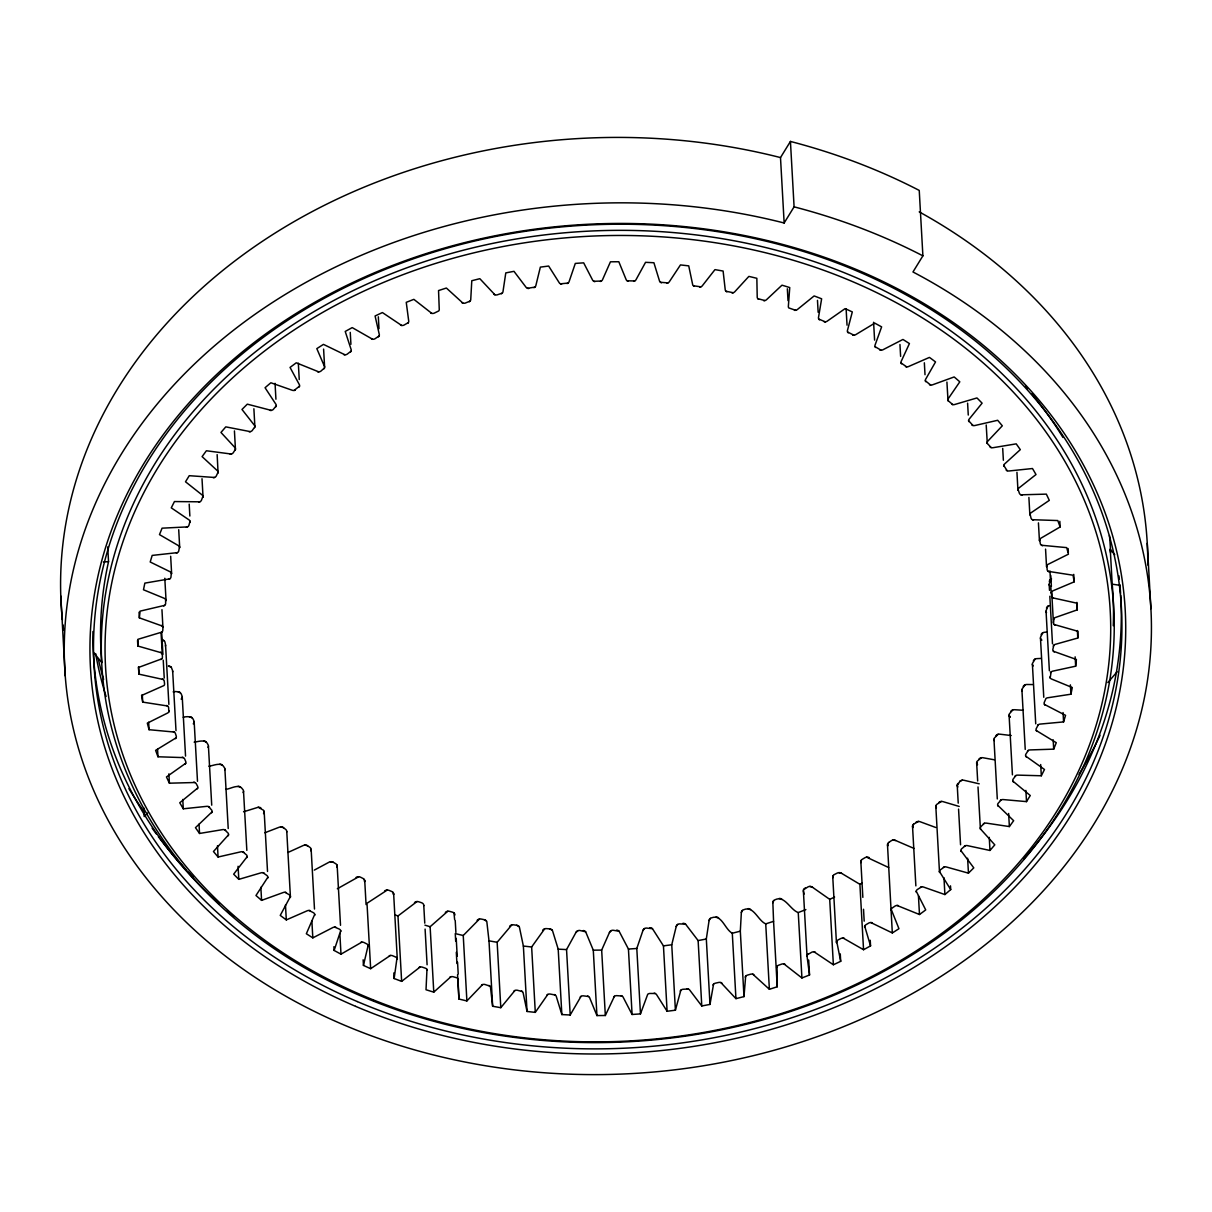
<?xml version="1.0" encoding="UTF-8"?>
<svg xmlns="http://www.w3.org/2000/svg" width="1212" height="1212" viewBox="0 0 1212 1212"><rect width="100%" height="100%" fill="white"/><g stroke="black" fill="none" stroke-linecap="round" stroke-linejoin="round"><path stroke-width="1.5" d="M393.824 972.918L394.142 978.523L401.642 981.372L420.109 967.024A3.651 2.924 -3.2 0 1 422.412 967.176L425.276 968.161A3.651 2.924 -3.2 0 1 426.972 969.388L426.018 989.749L431.184 991.355L433.775 992.143L450.894 976.751A3.651 2.924 -3.2 0 1 453.197 976.766L456.166 977.584A3.651 2.924 -3.2 0 1 457.969 978.69L458.924 999.021L461.575 999.673L466.893 1000.93L482.558 984.583A3.651 2.924 -3.2 0 1 484.861 984.462L489.799 986.083A3.651 2.924 -3.2 0 1 490.557 987.825L492.648 1006.263L500.798 1007.687L514.933 990.492A3.651 2.924 -3.2 0 1 517.221 990.219L522.311 991.552A3.651 2.924 -3.2 0 1 523.22 993.234L527.038 1011.459L535.295 1012.384L547.809 994.416A3.651 2.924 -3.2 0 1 550.081 994.022L555.278 995.037A3.651 2.924 -3.2 0 1 556.353 996.643L561.853 1014.565L570.201 1015.005L581.033 996.355A3.651 2.924 -3.2 0 1 583.26 995.825L588.547 996.522A3.651 2.924 -3.2 0 1 589.774 998.067L596.94 1015.58L605.333 1015.504L614.408 996.309A3.651 2.924 -3.2 0 1 616.575 995.643L621.938 996.006A3.651 2.924 -3.2 0 1 623.286 997.476L632.088 1014.474L640.466 1013.899L647.738 994.249A3.651 2.924 -3.2 0 1 649.844 993.461L655.237 993.507A3.651 2.924 -3.2 0 1 656.722 994.885L667.1 1011.262L675.402 1010.202L680.856 990.204A3.651 2.924 -3.2 0 1 682.886 989.28L688.264 989.007A3.651 2.924 -3.2 0 1 689.886 990.295L701.778 1005.975L709.99 1004.415L713.55 984.189A3.651 2.924 -3.2 0 1 715.504 983.159L718.549 982.477A3.651 2.924 -3.2 0 1 720.852 982.553L735.942 998.643L738.623 997.976L743.986 996.597L745.668 976.236A3.651 2.924 -3.2 0 1 747.516 975.099L750.501 974.236A3.651 2.924 -3.2 0 1 752.803 974.19L769.378 989.28L771.999 988.462L777.225 986.765L777.013 966.403A3.651 2.924 -3.2 0 1 778.755 965.161L781.649 964.131A3.651 2.924 -3.2 0 1 783.952 963.934L801.92 977.963L809.525 974.993L807.086 956.571A3.651 2.924 -3.2 0 1 807.404 954.738L811.828 952.193A3.651 2.924 -3.2 0 1 814.116 951.859L833.371 964.752L835.81 963.631L840.689 961.328L836.689 941.3A3.651 2.924 -3.2 0 1 838.174 939.876L840.87 938.497A3.651 2.924 -3.2 0 1 843.113 938.043L863.55 949.723L865.898 948.451L870.549 945.875L864.686 926.18A3.651 2.924 -3.2 0 1 866.05 924.665L868.61 923.135A3.651 2.924 -3.2 0 1 870.807 922.544L892.32 932.937L894.532 931.543L898.94 928.695L891.244 909.439A3.651 2.924 -3.2 0 1 892.471 907.849L894.88 906.182A3.651 2.924 -3.2 0 1 897.031 905.455L919.484 914.515L923.65 911.454L925.71 909.894L916.227 891.199A3.651 2.924 -3.2 0 1 917.302 889.532L921.635 886.881A3.651 2.924 -3.2 0 1 923.892 887.184L944.905 894.562L950.708 889.578L939.482 871.534A3.651 2.924 -3.2 0 1 940.391 869.822L944.481 866.913A3.651 2.924 -3.2 0 1 946.769 867.095L968.449 873.155L973.781 867.868L960.889 850.566A3.651 2.924 -3.2 0 1 961.631 848.809L965.449 845.673A3.651 2.924 -3.2 0 1 967.752 845.703L989.977 850.46L994.794 844.855L980.402 828.887L978.008 786.952M980.569 829.326L980.311 828.432A3.651 2.924 -3.2 0 1 980.902 826.629L984.417 823.281A3.651 2.924 -3.2 0 1 986.719 823.175L1009.369 826.569L1013.656 820.706L997.658 805.222A3.651 2.924 -3.2 0 1 998.082 803.389L1001.263 799.844A3.651 2.924 -3.2 0 1 1003.566 799.602L1026.519 801.617L1030.261 795.526L1012.823 781.073A3.651 2.924 -3.2 0 1 1013.065 779.225L1015.929 775.513A3.651 2.924 -3.2 0 1 1018.201 775.135L1041.32 775.771L1044.486 769.484L1025.716 756.136A3.651 2.924 -3.2 0 1 1025.791 754.288L1028.306 750.425A3.651 2.924 -3.2 0 1 1030.533 749.91L1053.698 749.152L1056.273 742.698L1036.29 730.548A3.651 2.924 -3.2 0 1 1036.184 728.7L1038.336 724.7A3.651 2.924 -3.2 0 1 1040.517 724.049L1063.575 721.913L1065.56 715.338L1044.456 704.43A3.651 2.924 -3.2 0 1 1044.183 702.612L1045.956 698.491A3.651 2.924 -3.2 0 1 1048.077 697.718L1070.908 694.203L1071.393 691.991L1072.287 687.552L1051.895 679.159A3.651 2.924 -3.2 0 1 1050.183 677.962L1051.122 671.948A3.651 2.924 -3.2 0 1 1053.167 671.054L1075.665 666.191L1076.408 659.48L1053.425 651.268A3.651 2.924 -3.2 0 1 1052.819 649.496L1053.819 645.223A3.651 2.924 -3.2 0 1 1055.773 644.208L1077.786 638.027L1077.907 631.3L1054.182 624.498A3.651 2.924 -3.2 0 1 1053.425 622.771L1054.016 618.468A3.651 2.924 -3.2 0 1 1055.879 617.332L1077.301 609.848L1076.786 603.152L1052.455 597.804A3.651 2.924 -3.2 0 1 1051.516 596.137L1051.713 591.82A3.651 2.924 -3.2 0 1 1053.47 590.577L1074.18 581.851L1073.044 575.215L1048.228 571.352A3.651 2.924 -3.2 0 1 1047.153 569.746L1046.941 565.428A3.651 2.924 -3.2 0 1 1048.577 564.095L1068.439 554.172L1066.696 547.627L1041.547 545.264A3.651 2.924 -3.2 0 1 1040.32 543.733L1039.699 539.461A3.651 2.924 -3.2 0 1 1041.214 538.022L1060.136 526.947L1057.788 520.554L1032.442 519.706A3.651 2.924 -3.2 0 1 1031.064 518.251L1030.048 514.039A3.651 2.924 -3.2 0 1 1031.427 512.524L1049.304 500.359L1046.35 494.132L1020.958 494.814A3.651 2.924 -3.2 0 1 1019.443 493.451L1018.05 489.3A3.651 2.924 -3.2 0 1 1019.277 487.724L1036.002 474.543L1033.669 470.529L1032.472 468.529L1009.444 470.938A3.651 2.924 -3.2 0 1 1007.157 470.726L1003.733 465.423A3.651 2.924 -3.2 0 1 1004.824 463.772L1020.307 449.652L1017.595 445.789L1016.217 443.865L993.431 447.637A3.651 2.924 -3.2 0 1 991.128 447.576L987.295 443.425L986.204 424.973M394.142 978.523L396.975 958.237A3.651 2.924 -3.2 0 0 395.4 956.919L392.643 955.753A3.651 2.924 -3.2 0 0 390.37 955.465L370.66 968.691L365.842 966.509L363.448 965.403L368.175 945.299A3.651 2.924 -3.2 0 0 366.736 943.89L364.085 942.557A3.651 2.924 -3.2 0 0 361.858 942.133L340.996 954.162L338.693 952.935L334.133 950.435L340.708 930.634A3.651 2.924 -3.2 0 0 339.405 929.149L334.709 927.104A3.651 2.924 -3.2 0 0 332.512 927.725L312.817 937.876L306.348 933.74L314.726 914.348A3.651 2.924 -3.2 0 0 313.575 912.787L309.09 910.47A3.651 2.924 -3.2 0 0 306.848 910.939L286.305 919.908L280.245 915.393L290.395 896.532A3.651 2.924 -3.2 0 0 289.395 894.88L285.153 892.305A3.651 2.924 -3.2 0 0 282.881 892.653L261.58 900.38L255.974 895.501L267.837 877.261A3.651 2.924 -3.2 0 0 266.988 875.549L263.004 872.716A3.651 2.924 -3.2 0 0 260.716 872.928L238.809 879.367L233.674 874.17L247.187 856.657A3.651 2.924 -3.2 0 0 246.49 854.899L242.794 851.824A3.651 2.924 -3.2 0 0 240.491 851.9L218.084 857.02L213.463 851.521L228.538 834.826A3.651 2.924 -3.2 0 0 228.023 833.038L224.629 829.75A3.651 2.924 -3.2 0 0 222.326 829.675L199.541 833.462L195.465 827.675L212.024 811.904A3.651 2.924 -3.2 0 0 211.676 810.086L208.6 806.601A3.651 2.924 -3.2 0 0 206.313 806.389L183.285 808.798L179.755 802.768L197.723 788.012A3.651 2.924 -3.2 0 0 197.541 786.179L196.329 783.876A3.651 2.924 -3.2 0 0 194.814 782.513L169.407 783.194L168.407 781.119L166.453 776.953L185.709 763.287A3.651 2.924 -3.2 0 0 185.694 761.439L184.709 759.06A3.651 2.924 -3.2 0 0 183.33 757.606L157.984 756.773L157.181 754.637L155.621 750.364L176.058 737.866A3.651 2.924 -3.2 0 0 176.225 736.017L175.452 733.593A3.651 2.924 -3.2 0 0 174.21 732.048L149.061 729.7L147.319 723.155L167.18 713.232A3.651 2.924 -3.2 0 0 168.832 711.883L168.619 707.581A3.651 2.924 -3.2 0 0 167.529 705.975L142.713 702.112L142.319 699.9L141.592 695.476L164.044 685.507A3.651 2.924 -3.2 0 0 164.544 683.689L164.241 681.189A3.651 2.924 -3.2 0 0 163.317 679.508L138.971 674.16L138.789 671.933L138.471 667.464L161.741 658.858A3.651 2.924 -3.2 0 0 162.423 657.071L162.347 654.556A3.651 2.924 -3.2 0 0 161.575 652.829L137.85 646.026L137.88 643.784L137.971 639.3L161.938 632.088A3.651 2.924 -3.2 0 0 162.787 630.361L162.938 627.831A3.651 2.924 -3.2 0 0 162.332 626.059L139.35 617.847L139.047 612.227M987.219 442.971L987.219 442.501A3.651 2.924 -3.2 0 1 988.159 440.789L1002.309 425.806L999.233 422.124L997.673 420.291L975.266 425.427A3.651 2.924 -3.2 0 1 972.963 425.488L968.585 420.67A3.651 2.924 -3.2 0 1 969.358 418.913L982.099 403.157L978.69 399.672L976.963 397.945L955.056 404.399A3.651 2.924 -3.2 0 1 952.753 404.596L948.011 400.536L946.92 382.068M139.35 617.847L140.107 611.136L164.635 605.364A3.651 2.924 -3.2 0 0 165.635 603.682L165.589 599.364A3.651 2.924 -3.2 0 0 163.878 598.152L143.486 589.774L144.849 583.123L169.801 578.836A3.651 2.924 -3.2 0 0 170.953 577.2L171.316 572.882A3.651 2.924 -3.2 0 0 169.725 571.579L150.197 561.989L152.182 555.414L177.422 552.627A3.651 2.924 -3.2 0 0 178.725 551.066L179.482 546.779A3.651 2.924 -3.2 0 0 178.012 545.385L159.484 534.613L162.075 528.174L187.451 526.902A3.651 2.924 -3.2 0 0 188.89 525.432L190.042 521.19A3.651 2.924 -3.2 0 0 188.724 519.69L171.271 507.843L174.452 501.556L199.828 501.813A3.651 2.924 -3.2 0 0 201.389 500.42L202.949 496.253A3.651 2.924 -3.2 0 0 201.768 494.678L185.512 481.785L189.254 475.695L214.494 477.467A3.651 2.924 -3.2 0 0 216.175 476.18L218.115 472.104A3.651 2.924 -3.2 0 0 217.084 470.468L202.101 456.621L206.388 450.758L231.356 454.045A3.651 2.924 -3.2 0 0 233.159 452.849L235.446 449.364L234.431 430.911M777.225 986.765L773.574 921.347L772.862 902.804L773.68 900.607M290.365 897.456L290.395 896.532M454.651 919.635L453.955 912.909M1050.577 579.472L1049.168 584.078A3.651 2.924 -3.2 0 0 1050.137 586.214M710.308 918.423L709.081 920.514L706.323 938.997L709.99 1004.415M861.247 860.323L861.05 862.611A3.651 2.924 -3.2 0 1 862.383 859.247L864.944 857.717A3.651 2.924 -3.2 0 1 869.337 857.702M891.168 910.379L891.244 909.439M1018.05 489.3L1017.944 490.239L1016.944 472.256M1003.733 465.423L1003.733 466.347M235.34 449.834L235.446 448.894A3.651 2.924 -3.2 0 0 234.583 447.198L220.963 432.457L225.78 426.866L250.323 431.639A3.651 2.924 -3.2 0 0 252.217 430.563L254.884 426.745L253.884 408.762M743.986 996.597L740.32 931.18L741.35 912.606L742.38 910.454M218.084 473.044L217.145 454.591M267.716 878.185L267.837 877.261M1047.91 606.212L1046.077 610.742A3.651 2.924 -3.2 0 0 1046.517 612.545M677.629 924.453L676.22 926.483L671.751 944.784L675.402 1010.202M833.295 875.473L832.886 877.746A3.651 2.924 -3.2 0 1 834.523 874.458L837.219 873.094A3.651 2.924 -3.2 0 1 841.567 873.337L859.899 884.306L862.232 883.033M864.52 927.104L864.686 926.18M1030.048 514.039L1029.867 514.964L1028.897 497.45M493.92 294.289L494.905 294.758L479.831 278.684L471.786 280.729L470.756 299.303A3.651 2.924 -3.2 0 1 470.104 301.076L465.257 303.091A3.651 2.924 -3.2 0 1 462.954 303.136L446.38 288.032L438.547 290.562L439.244 309.105A3.651 2.924 -3.2 0 1 438.759 310.923L434.108 313.196A3.651 2.924 -3.2 0 1 431.82 313.393L413.853 299.349L406.247 302.333L408.671 320.741A3.651 2.924 -3.2 0 1 408.368 322.589L403.929 325.134A3.651 2.924 -3.2 0 1 401.657 325.467L382.401 312.56L375.084 315.984L379.22 334.164A3.651 2.924 -3.2 0 1 379.083 336.012L374.902 338.815A3.651 2.924 -3.2 0 1 372.645 339.284L352.207 327.604L345.223 331.452L351.056 349.298A3.651 2.924 -3.2 0 1 351.086 351.147L347.162 354.177A3.651 2.924 -3.2 0 1 344.95 354.783L323.452 344.375L316.817 348.632L324.316 366.039A3.651 2.924 -3.2 0 1 324.513 367.872L320.877 371.145A3.651 2.924 -3.2 0 1 318.741 371.857L296.273 362.797L290.047 367.418L299.167 384.31A3.651 2.924 -3.2 0 1 299.531 386.128L294.137 390.446A3.651 2.924 -3.2 0 1 291.865 390.128L270.852 382.765L266.973 386.067L265.064 387.734L275.73 404.005A3.651 2.924 -3.2 0 1 276.275 405.793L273.276 409.429A3.651 2.924 -3.2 0 1 271.291 410.398L247.309 404.157L241.991 409.459L254.172 425.003A3.651 2.924 -3.2 0 1 254.884 426.745L254.687 427.669M246.975 857.581L247.187 856.657M264.11 811.373L263.58 813.631A3.651 2.924 -3.2 0 0 263.337 810.131L258.186 807.268L243.551 811.798M1042.759 632.785L1040.517 637.194A3.651 2.924 -3.2 0 0 1041.896 640.087M644.542 928.528L642.951 930.468L636.8 948.481L640.466 1013.899M836.432 942.224L836.689 941.3M1039.441 540.37L1039.699 539.461M276.003 406.702L276.275 405.793M957.268 785.634L959.889 781.346L962.358 780.164M228.25 835.735L228.538 834.826M1035.169 659.01L1032.533 663.282A3.651 2.924 -3.2 0 0 1033.215 665.933M611.242 930.619L609.469 932.452L601.667 950.087L605.333 1015.504M168.832 711.883L169.18 710.99M1046.592 566.337L1046.941 565.428M299.167 387.022L299.531 386.128M211.645 812.797L212.024 811.904M1025.17 684.765L1022.14 688.87A3.651 2.924 -3.2 0 0 1022.277 691.158M577.882 930.71L575.958 932.437L566.549 949.587L570.201 1015.005M776.589 967.282L777.013 966.403M1051.289 592.698L1051.713 591.82M324.058 368.751L324.513 367.872M197.268 788.891L197.723 788.012M1012.808 709.899L1009.414 713.823A3.651 2.924 -3.2 0 0 1010.338 717.231L1009.081 715.201L1012.429 774.816M544.688 928.801L531.644 946.981L535.295 1012.384M745.168 977.099L745.668 976.236M1053.501 619.317L1054.016 618.468M62.373 619.483A543.9 435.517 -3.2 0 1 780.498 157.575L790.436 141.44A565.943 453.167 -3.2 0 1 919.241 190.42L922.893 255.838L912.969 271.973A543.9 435.517 -3.2 0 1 887.214 1006.93A543.9 435.517 -3.2 0 1 67.221 695.082A543.9 435.517 -3.2 0 1 784.149 222.993L794.087 206.843L790.436 141.44M350.556 351.98L351.086 351.147M185.178 764.136L185.709 763.287M998.158 734.26L994.416 737.972A3.651 2.924 -3.2 0 0 994.34 740.683M511.812 924.892L497.147 942.285L500.798 1007.687M712.974 985.008L713.55 984.189M1053.228 646.041L1053.819 645.223M378.477 336.83L379.083 336.012M175.452 738.669L176.058 737.866M981.311 757.727L977.236 761.212A3.651 2.924 -3.2 0 0 977.523 764.711L976.66 762.545M479.467 919.029L463.242 935.512L466.893 1000.93M680.19 990.992L680.856 990.204M1050.456 672.736L1051.122 671.948M1117.131 671.812L1107.829 682.553M407.687 323.362L408.353 322.589M807.404 954.738L808.086 953.965M447.819 911.227L430.124 926.726L433.775 992.143M147.682 812.949L144.213 816.555L143.728 807.843M803.526 889.759L808.177 886.775A3.651 2.924 -3.2 0 1 812.494 887.275L829.705 899.349L833.371 964.752M941.406 801.435L936.74 804.404A3.651 2.924 -3.2 0 0 936.376 807.904L935.922 805.662M417.034 901.546L397.975 915.969L395.476 915.03M613.605 997.006L614.408 996.309M1037.533 725.397L1038.336 724.7M948.178 400.975L947.92 400.066A3.651 2.924 -3.2 0 1 948.526 398.278L959.798 381.825L956.056 378.568L954.177 376.947L932.892 384.674A3.651 2.924 -3.2 0 1 930.619 385.022L925.362 380.795A3.651 2.924 -3.2 0 1 925.801 378.977L935.528 361.933L931.498 358.904L929.452 357.404L908.909 366.372A3.651 2.924 -3.2 0 1 906.667 366.857L901.031 362.964A3.651 2.924 -3.2 0 1 901.304 361.131L909.424 343.572L905.106 340.814L902.94 339.451L883.245 349.601A3.651 2.924 -3.2 0 1 881.048 350.207L875.064 346.677A3.651 2.924 -3.2 0 1 875.155 344.829L881.624 326.876L877.064 324.377L874.776 323.149L856.051 334.451A3.651 2.924 -3.2 0 1 853.915 335.179L847.597 332.027A3.651 2.924 -3.2 0 1 847.521 330.179L852.309 311.923L847.521 309.711L845.112 308.621L827.448 320.983A3.651 2.924 -3.2 0 1 825.387 321.847L818.782 319.089A3.651 2.924 -3.2 0 1 818.539 317.256L821.63 298.803L816.63 296.879L814.131 295.94L797.632 309.302A3.651 2.924 -3.2 0 1 795.648 310.287L788.8 307.939A3.651 2.924 -3.2 0 1 788.376 306.121L789.739 287.562L784.573 285.956L781.982 285.184L766.757 299.47A3.651 2.924 -3.2 0 1 764.863 300.561L757.788 298.637A3.651 2.924 -3.2 0 1 757.212 296.864L756.849 278.305L751.531 277.018L748.865 276.397L734.987 291.531A3.651 2.924 -3.2 0 1 733.199 292.728L725.958 291.228A3.651 2.924 -3.2 0 1 725.2 289.501L723.11 271.049L717.686 270.094L714.959 269.625L702.505 285.532A3.651 2.924 -3.2 0 1 700.839 286.835L693.461 285.774A3.651 2.924 -3.2 0 1 692.552 284.093L688.734 265.867L683.22 265.231L680.462 264.928L669.494 281.502A3.651 2.924 -3.2 0 1 667.948 282.896L660.479 282.29A3.651 2.924 -3.2 0 1 659.419 280.669L653.904 262.746L648.344 262.459L645.557 262.322L636.148 279.472A3.651 2.924 -3.2 0 1 634.724 280.957L627.21 280.805A3.651 2.924 -3.2 0 1 625.998 279.26L618.817 261.747L613.227 261.777L610.439 261.822L602.637 279.457A3.651 2.924 -3.2 0 1 601.364 281.017L593.835 281.305A3.651 2.924 -3.2 0 1 592.471 279.851L583.669 262.852L578.094 263.216L575.306 263.428L569.155 281.442A3.651 2.924 -3.2 0 1 568.019 283.078L560.535 283.82A3.651 2.924 -3.2 0 1 559.035 282.441L548.657 266.049L543.127 266.761L540.355 267.125L535.886 285.426A3.651 2.924 -3.2 0 1 534.916 287.123L527.493 288.305A3.651 2.924 -3.2 0 1 525.872 287.032L513.979 271.337L508.51 272.367L505.783 272.912L503.025 291.395A3.651 2.924 -3.2 0 1 502.207 293.137L497.208 294.849A3.651 2.924 -3.2 0 1 494.905 294.758M469.286 301.773L470.104 301.076M160.923 659.54L161.741 658.858M918.56 821.433L913.636 824.13M387.31 890.017L366.994 903.288L370.66 968.691M580.184 997.021L581.033 996.355M1027.443 751.061L1028.306 750.425M501.344 293.774L502.207 293.137M161.938 632.088L161.06 632.725L162.347 654.556M888.805 842.431L891.229 840.764A3.651 2.924 -3.2 0 1 895.607 840.492L914.075 848.461M358.782 876.715L337.33 888.76M546.9 995.022L547.809 994.416M1015.005 776.119L1015.929 775.513M533.992 287.714L534.916 287.123M163.696 605.955L164.635 605.364M513.964 991.037L514.933 990.492M1000.294 800.39L1001.263 799.844M567.049 283.608L568.019 283.078M168.816 579.351L169.801 578.836M314.302 870.11L328.861 862.308A3.651 2.924 -3.2 0 1 333.239 862.247L335.739 863.732A3.651 2.924 -3.2 0 1 336.951 867.08L336.845 864.792M481.558 985.083L482.558 984.583M983.386 823.766L984.417 823.281M834.598 897.077L829.705 899.349M600.334 281.487L601.364 281.017M176.391 553.096L177.422 552.627M287.986 852.46L303.197 845.537A3.651 2.924 -3.2 0 1 307.56 845.734L309.908 847.37A3.651 2.924 -3.2 0 1 310.802 850.779M449.849 977.19L450.894 976.751M964.388 846.097L965.449 845.673M805.859 909.576L798.253 912.56C790.118 909.803 784.74 894.971 775.089 899.743A3.651 2.924 -3.2 0 0 772.862 902.804M633.664 281.366L634.724 280.957M186.39 527.311L187.451 526.902M264.777 832.78L279.214 827.235A3.651 2.924 -3.2 0 1 283.547 827.705L285.729 829.462A3.651 2.924 -3.2 0 1 286.699 832.053M419.019 967.403L420.109 967.024M943.39 867.277L944.481 866.913M773.574 921.347L765.726 923.877C757.924 920.575 753.712 905.455 743.85 909.682A3.651 2.924 -3.2 0 0 741.35 912.606M666.858 283.244L667.948 282.896M198.738 502.147L199.828 501.813M389.264 955.768L390.37 955.465M294.137 390.446L295.258 390.143M920.514 887.169L921.635 886.881M740.32 931.18L732.29 933.225C724.867 929.407 721.867 914.06 711.838 917.742A3.651 2.924 -3.2 0 0 709.081 920.514M699.718 287.108L700.839 286.835M225.826 789.36C231.219 788.77 238.9 783.134 242.839 789.482A3.651 2.924 -3.2 0 1 243.082 792.587M213.373 477.74L214.494 477.467M360.721 942.375L361.858 942.133M706.323 938.997L698.127 940.573L685.553 924.135L679.22 923.877A3.651 2.924 -3.2 0 0 676.22 926.483M732.063 292.94L733.199 292.728M208.858 766.226C213.857 765.681 221.281 761.439 224.371 767.62A3.651 2.924 -3.2 0 1 224.781 769.878M230.204 454.242L231.356 454.045M671.751 944.784L663.449 945.86L652.465 928.68L646.193 928.044A3.651 2.924 -3.2 0 0 642.951 930.468M763.712 300.712L764.863 300.561M194.147 742.168C198.738 741.608 205.752 738.775 208.01 744.668A3.651 2.924 -3.2 0 1 207.994 747.38M249.157 431.775L250.323 431.639M1047.259 631.997L1044.411 632.3A3.651 2.924 -3.2 0 0 1041.153 634.709M183.194 717.262C187.012 716.277 192.723 715.989 193.89 720.761A3.651 2.924 -3.2 0 1 193.253 723.852M103.399 562.02L108.535 561.58L107.716 546.885M636.8 948.481L628.437 949.057L619.105 931.24L612.924 930.225A3.651 2.924 -3.2 0 0 609.469 932.452M794.481 310.363L795.648 310.287M270.125 410.474L271.291 410.398M1041.153 658.434L1036.866 658.631A3.651 2.924 -3.2 0 0 1033.381 660.843M173.164 691.855C176.725 690.991 181.436 691.81 182.042 696.021A3.651 2.924 -3.2 0 1 181.118 699.082M601.667 950.087L593.289 950.163L585.669 931.801L579.594 930.422A3.651 2.924 -3.2 0 0 575.958 932.437M824.221 321.862L825.387 321.847M1032.609 684.568L1026.882 684.492A3.651 2.924 -3.2 0 0 1023.216 686.477M1023.11 710.262L1014.535 709.717A3.651 2.924 -3.2 0 0 1010.717 711.489M566.549 949.587L558.202 949.147L552.687 931.24A3.651 2.924 -3.2 0 0 549.536 928.862L546.415 928.604A3.651 2.924 -3.2 0 0 542.612 930.407M852.748 335.118L853.915 335.179M317.574 371.781L318.741 371.857M897.031 905.455L898.183 905.531M168.407 666.024L171.331 667.327L172.574 670.6A3.651 2.924 -3.2 0 1 172.589 672.009M1011.232 735.532L999.9 734.184A3.651 2.924 -3.2 0 0 995.931 735.729M531.644 946.981L523.372 946.042L519.554 927.816A3.651 2.924 -3.2 0 0 516.645 925.256L513.555 924.817A3.651 2.924 -3.2 0 0 509.601 926.377M879.897 350.071L881.048 350.207M334.709 927.104L335.86 927.241M343.814 354.631L344.95 354.783M870.807 922.544L871.958 922.68M892.789 840.113L895.592 840.492M1114.752 554.823L1110.253 549.278L1112.207 584.169L1119.6 585.26M994.204 759.772L983.053 757.758A3.651 2.924 -3.2 0 0 978.948 759.06M497.147 942.285L488.997 940.845L486.906 922.408A3.651 2.924 -3.2 0 0 484.239 919.681L481.209 919.044A3.651 2.924 -3.2 0 0 477.119 920.378M905.531 366.645L906.667 366.857M309.09 910.47L310.227 910.666M330.467 861.732L333.239 862.247M371.523 339.072L372.645 339.284M843.113 938.043L844.249 938.255M866.565 857.172L888.654 867.534M979.22 783.816L964.085 780.301A3.651 2.924 -3.2 0 0 959.889 781.346M527.493 288.305L528.614 288.577M463.242 935.512L455.273 933.604L455.682 941.073M687.159 988.75L688.264 989.007M929.498 384.749L930.619 385.022M285.153 892.305L286.259 892.577M304.848 845.067L307.56 845.734M400.551 325.18L401.657 325.452M814.116 951.859L815.221 952.147M838.871 872.625L841.567 873.337M959.207 806.45L943.118 801.677A3.651 2.924 -3.2 0 0 938.83 802.48M1020.958 494.814L1022.049 495.132M193.723 782.194L194.814 782.513M560.535 283.82L561.611 284.138M654.147 993.173L655.237 993.507M430.124 926.726L424.942 925.15M951.678 404.263L952.753 404.596M263.004 872.716L264.095 873.064M280.911 826.857L283.532 827.705M430.745 313.044L431.82 313.393M783.952 963.934L785.028 964.282M809.874 886.411L812.494 887.275M935.816 827.508L920.241 821.781A3.651 2.924 -3.2 0 0 915.893 822.312M1032.442 519.706L1033.488 520.1M182.27 757.227L183.33 757.606M593.835 281.305L594.88 281.699M620.877 995.628L621.938 996.006M971.918 425.094L972.963 425.488M242.794 851.824L243.839 852.233M461.923 302.727L462.954 303.136M752.803 974.19L753.849 974.599M164.271 640.89L161.787 639.815A3.651 2.924 -3.2 0 1 164.968 642.163L165.499 644.648A3.651 2.924 -3.2 0 1 165.393 646.041M1041.547 545.264L1042.562 545.718M173.21 731.609L174.21 732.048M549.536 928.862L552.005 929.968M627.21 280.805L628.225 281.26M587.547 996.067L588.547 996.522M990.143 447.107L991.128 447.576M224.629 829.75L225.629 830.22M720.852 982.553L721.852 983.038M1048.228 571.352L1049.198 571.852M166.559 705.46L167.529 705.975M516.645 925.256L519.009 926.498M660.479 282.29L661.449 282.805M554.323 994.522L555.278 995.037M1006.218 470.195L1007.157 470.726M208.6 806.601L209.555 807.116M1052.455 597.804L1053.364 598.38M162.393 678.947L163.317 679.508M484.239 919.681L486.466 921.059M693.461 285.774L694.37 286.35M521.402 990.977L522.311 991.552M1054.182 624.498L1055.046 625.119M160.711 652.207L161.575 652.829M725.958 291.228L726.806 291.865M488.951 985.462L489.799 986.083M1053.425 651.268L1054.228 651.935M161.544 625.392L162.332 626.059M757.788 298.637L758.576 299.303M1044.456 704.43L1045.108 705.202M818.782 319.089L819.433 319.847M93.975 652.935L101.853 662.631A506.752 405.778 -3.2 0 1 108.55 561.58M1036.29 730.548L1036.866 731.336M847.597 332.027L848.173 332.83M1025.716 756.136L1026.231 756.97M875.064 346.677L875.564 347.511M457.969 978.69L458.439 979.538M1012.823 781.073L1013.247 781.937M901.031 362.964L901.455 363.827M1049.774 677.084L1050.183 677.962M165.589 599.364L165.999 600.228M426.972 969.388L427.366 970.267M997.658 805.222L998.006 806.101M925.362 380.795L925.695 381.689M171.316 572.882L171.634 573.776L170.665 556.263M396.975 958.237L397.294 959.131L393.642 893.714M179.482 546.779L179.709 547.688L178.709 529.705M368.175 945.299L368.403 946.208M393.036 892.411L393.567 894.653A3.651 2.924 -3.2 0 0 391.749 891.502L388.991 890.35A3.651 2.924 -3.2 0 0 384.659 890.926M804.056 894.168L803.435 891.168A3.651 2.924 -3.2 0 1 805.374 887.972M960.889 850.566L961.055 851.491M968.585 420.67L968.752 421.594M190.042 521.19L190.193 522.114M340.708 930.634L340.845 931.573M364.267 879.457L364.6 881.73A3.651 2.924 -3.2 0 0 363.07 878.473L360.434 877.155A3.651 2.924 -3.2 0 0 356.07 877.458M912.712 825.327L912.939 827.599A3.651 2.924 -3.2 0 1 913.636 824.115M939.482 871.534L939.573 872.473M987.219 442.501L987.295 443.425M202.949 496.253L203.01 497.178M275.927 399.218L275.048 383.325M976.66 763.015L977.675 780.998M935.831 806.586L939.482 872.004M337.163 865.686L340.511 925.301M286.774 831.583L290.425 897.001M203.025 496.708L202.01 478.725M1147.249 543.294L1150.9 608.712M1076.877 602.379L1077.301 609.848M1077.377 630.543L1077.786 638.027M1073.756 574.382L1074.18 581.851M1075.135 656.843L1075.665 666.191M1068.136 548.551L1068.348 552.293M1070.393 684.856L1070.908 694.203M1059.833 521.342L1060.136 526.947M1063.06 712.565L1063.575 721.913M1050.774 575.533L1051.38 586.426M1051.789 593.698L1053.41 622.771M1049.956 571.034L1050.531 581.427M1050.865 587.381L1051.213 593.638M1049.834 596.274L1052.486 643.845M1045.562 549.127L1046.547 566.807M1046.047 611.212L1049.38 670.812M1053.167 739.805L1053.698 749.152M1038.426 522.857L1039.441 540.84M1043.774 697.264L1040.472 638.133M1040.684 764.545L1041.32 775.771M1032.397 664.221L1035.73 723.822M1025.231 749.41L1021.913 689.795M1025.882 790.406L1026.519 801.617M1002.703 448.364L1003.369 460.257M1008.642 813.479L1009.369 826.569M997.294 798.95L993.961 739.335M967.6 403.157L968.267 415.049M989.25 837.371L989.977 850.46M967.615 858.202L968.449 873.155M958.222 803.147L957.222 785.164M958.556 809.101L960.555 844.779M924.347 362.797L925.014 374.705M950.496 885.851L950.708 889.578M943.966 877.73L944.905 894.562M899.955 344.511L900.622 356.404M918.438 895.835L919.484 914.515M912.53 826.251L915.863 885.881M873.594 322.286L874.594 340.117M887.502 844.961L892.32 932.937M846.112 308.818L847.036 325.18M870.231 940.27L870.549 945.875M860.853 861.702L862.853 897.365M863.52 909.258L864.186 921.15M859.899 884.306L863.55 949.723M817.479 300.364L818.145 312.257M840.264 953.859L840.689 961.328M832.78 877.276L836.432 942.694M780.498 157.575L784.149 222.993M787.346 288.759L788.012 300.652M808.677 960.04L809.525 974.993M803.374 890.699L807.025 956.116M798.253 912.56L801.92 977.963M765.726 923.877L769.378 989.28M732.29 933.225L735.942 998.643M698.127 940.573L701.778 1005.975M663.449 945.86L667.1 1011.262M628.437 949.057L632.088 1014.474M593.289 950.163L596.94 1015.58M558.202 949.147L561.853 1014.565M523.372 946.042L527.038 1011.459M488.997 940.845L492.648 1006.263M455.227 920.529L455.894 932.422M456.212 938.361L457.212 956.207M457.545 962.146L458.212 974.039M456.303 952.299L456.939 963.51M457.56 974.721L458.924 999.021M423.761 905.319L424.761 923.15M425.094 929.089L427.094 964.782M378.326 316.786L378.992 328.679M397.975 915.969L401.642 981.372M350.253 332.376L350.919 344.269M364.736 880.791L366.069 904.576M363.145 959.798L363.448 965.403M323.604 349.101L324.604 366.948M339.845 933.604L340.996 954.162M333.921 946.708L334.133 950.435M298.334 363.191L299.243 379.553M314.484 909.03L311.151 849.4M314.726 914.348L314.787 915.287M311.878 921.059L312.817 937.876M285.471 904.955L286.305 919.908M264.186 811.843L267.519 871.458M260.853 887.29L261.58 900.38M246.839 850.385L243.521 791.239M238.067 866.292L238.809 879.367M224.887 768.938L228.22 828.553M217.463 845.809L218.084 857.02M208.419 746.016L211.721 805.162M189.193 504.131L189.86 516.024M194.162 721.67L197.495 781.286M199.026 824.115L199.541 833.462M185.542 756.091L182.239 696.945M182.77 799.45L183.285 808.798M172.665 671.069L175.998 730.669M164.802 578.26L166.059 600.697M165.559 645.102L168.877 704.414M161.953 609.681L162.923 627.361M161.666 631.967L162.908 654.268M163.241 660.207L164.241 678.053M168.892 773.847L169.407 783.194M157.56 749.289L157.984 756.773M148.652 722.216L149.061 729.7M142.304 694.627L142.713 702.112M137.532 640.421L137.85 646.026M138.562 666.691L138.971 674.16M60.797 596.001L65.236 675.887M1049.183 584.548L1049.501 590.335M887.775 843.582L887.79 845.87A3.651 2.924 -3.2 0 1 888.805 842.431M916.227 891.199L916.227 892.138M1100.057 735.275A529.189 423.745 -3.2 0 1 1079.028 774.332M144.395 812.146A529.189 423.745 -3.2 0 1 128.911 788.648M106.111 696.521A514.494 411.974 -3.2 0 1 95.642 653.571M1120.691 595.137A514.494 411.974 -3.2 0 1 1023.716 858.899M233.886 916.651A514.494 411.974 -3.2 0 1 227.25 911.06M219.448 904.213A514.494 411.974 -3.2 0 1 92.93 631.513M1118.949 575.867A514.494 411.974 -3.2 0 1 1119.343 579.366M1119.888 584.608A514.494 411.974 -3.2 0 1 1120.585 593.38M919.211 211.873A543.9 435.517 -3.2 0 1 1147.764 565.004M63.645 630.27A543.9 435.517 -3.2 0 1 62.979 624.877M103.611 679.417A514.494 411.974 -3.2 0 1 98.263 658.783M794.087 206.843A565.943 453.167 -3.2 0 1 922.893 255.838M1046.471 608.227A3.651 2.924 -3.2 0 1 1049.516 605.636M1049.319 581.548A3.651 2.924 -3.2 0 1 1051.562 578.957M1109.465 535.568A506.752 405.778 -3.2 0 1 1110.525 551.202M168.983 666.07A3.636 2.924 -3.2 0 1 171.331 667.327M178.043 691.734A3.636 2.924 -3.2 0 1 180.512 692.825M189.481 716.731A3.636 2.924 -3.2 0 1 192.057 717.671M203.828 740.926A3.636 2.924 -3.2 0 1 206.282 742.062M219.826 764.151A3.651 2.924 -3.2 0 1 222.387 765.12M237.991 786.3A3.636 2.924 -3.2 0 1 240.627 787.118M258.186 807.268A3.636 2.924 -3.2 0 1 260.898 807.919M423.73 905.788A3.651 2.924 -3.2 0 0 421.609 902.758L418.746 901.773A3.651 2.924 -3.2 0 0 414.474 902.607M445.349 912.439A3.651 2.924 -3.2 0 1 449.546 911.348L452.5 912.166A3.651 2.924 -3.2 0 1 454.909 915.06M583.32 930.528A3.651 2.924 -3.2 0 1 585.669 931.801M649.905 927.71A3.651 2.924 -3.2 0 1 652.465 928.68M616.65 930.119A3.636 2.924 -3.2 0 1 619.105 931.24M682.917 923.317A3.636 2.924 -3.2 0 1 685.553 924.135M748.001 908.652A3.636 2.924 -3.2 0 1 750.622 909.485M716.065 916.954A3.636 2.924 -3.2 0 1 718.595 917.938M779.134 898.471A3.636 2.924 -3.2 0 1 781.831 899.137M957.934 786.906A3.651 2.924 -3.2 0 1 957.98 783.391M1112.207 584.169A506.752 405.778 -3.2 0 1 1113.267 625.725M1025.413 386.204A506.752 405.778 -3.2 0 1 1027.624 388.779M1031.973 393.991A506.752 405.778 -3.2 0 1 1062.969 437.471M193.42 877.488A521.342 417.458 -3.2 0 1 188.39 872.261M185.921 869.625A521.342 417.458 -3.2 0 1 158.378 836.719M156.272 833.886A521.342 417.458 -3.2 0 1 152.136 828.16M1110.253 549.278A506.752 405.778 -3.2 0 1 1110.556 552.884M357.282 1001.567A514.494 411.974 -3.2 0 0 1121.873 620.089A514.494 411.974 -3.2 0 0 343.996 287.956A514.494 411.974 -3.2 0 0 357.282 1001.567M355.616 1006.354A518.175 414.913 -3.2 0 0 1125.66 622.15A518.175 414.913 -3.2 0 0 342.238 287.638A518.175 414.913 -3.2 0 0 355.616 1006.354M372.932 999.748A503.116 402.854 -3.2 0 0 1110.359 613.514A503.116 402.854 -3.2 0 0 340.345 302.727A503.116 402.854 -3.2 0 0 372.932 999.748M373.735 1001.233A506.752 405.778 -3.2 0 0 1113.767 608.788A506.752 405.778 -3.2 0 0 335.785 299.425A506.752 405.778 -3.2 0 0 373.735 1001.233"/></g></svg>
